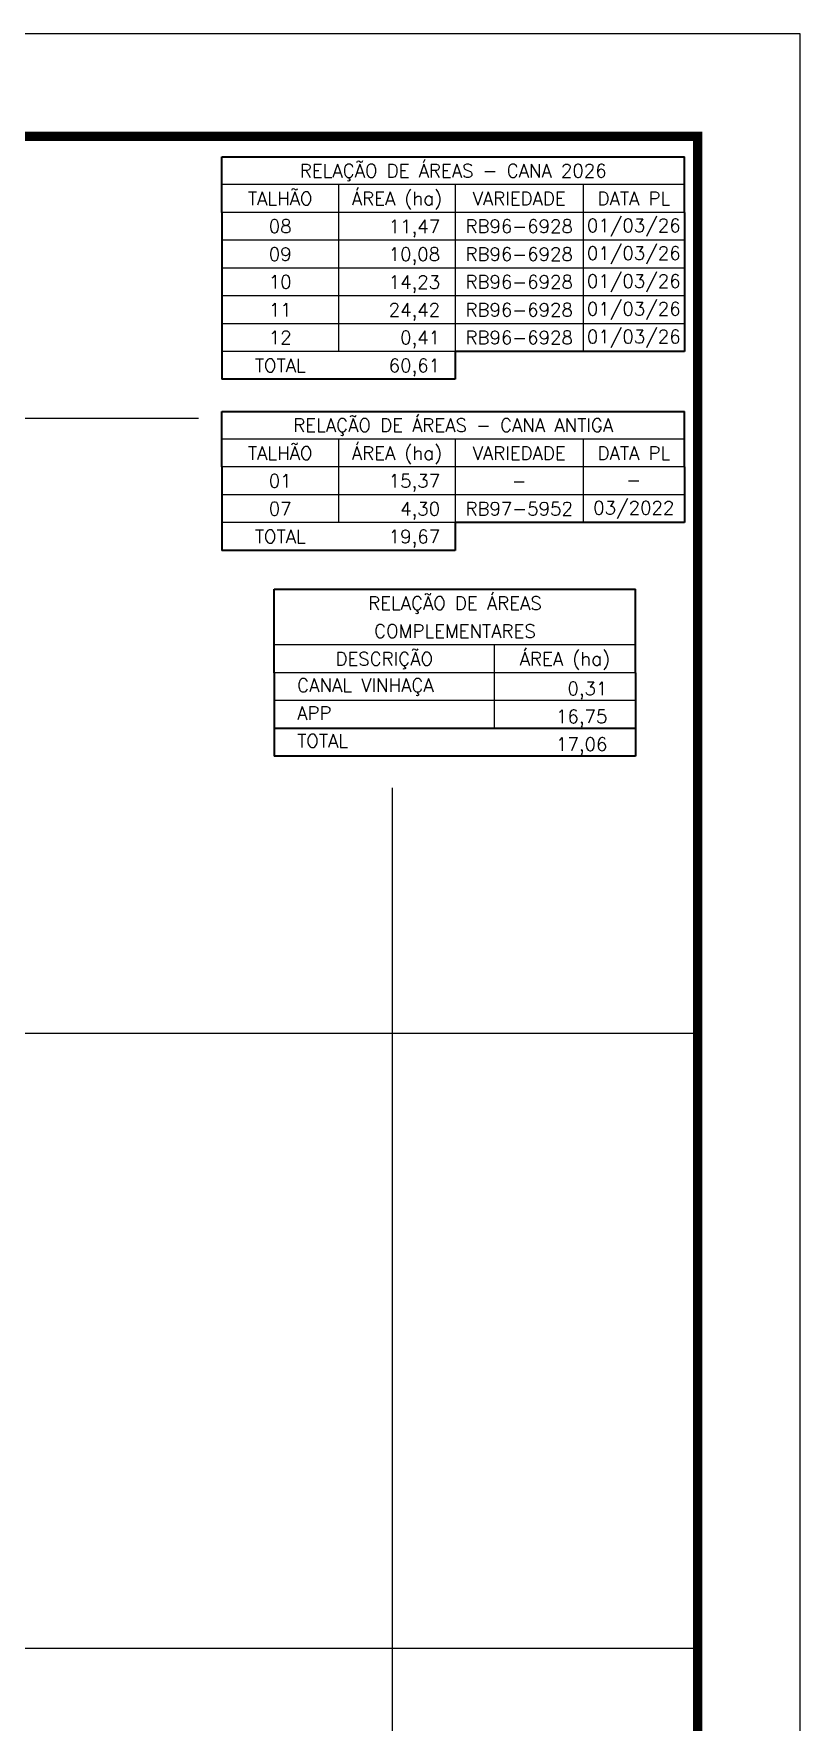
# Model space of a CAD drawing. Extents: x 738872 to 741497, y 7812506 to 7816219.
# Drawn here: x 740563 to 741497, y 7814160 to 7816219 of the extents above; entities that cross this region are included whole.
import ezdxf
from ezdxf.enums import TextEntityAlignment as Align

# ---------------------------------------------------------------- set-up
doc = ezdxf.new("R2010")
doc.units = 0
doc.linetypes.add('LIN0', pattern=[0])
for name, color, linetype in [('MARGEM', 5, 'Continuous'), ('QUADRO_DE_AREAS_CANA_2023', 7, 'Continuous'), ('QUADRO_DE_AREAS_CANA_ANTIGA', 7, 'Continuous'), ('QUADRO_DE_AREAS_COMPLEMENTARES', 7, 'Continuous')]:
    doc.layers.add(name, color=color, linetype=linetype)
doc.styles.add('Simplex', font='simplex.shx')

msp = doc.modelspace()

# ---------------------------------------------------------------- linework, layer by layer
at = {"color": 8}
for p, q in [((739720.3, 7815750), (740763.2, 7815750)), ((741000, 7812924.4), (741000, 7815299.1)), ((740422.9, 7815000), (741371.9, 7815000)), ((740424.4, 7814250), (741371.9, 7814250))]:
    msp.add_line(p, q, dxfattribs=at)
at = {"layer": 'MARGEM', "color": 174, "linetype": 'LIN0', "flags": 128}
msp.add_lwpolyline([(741496.9, 7812506.4), (741496.9, 7816218.9), (738871.9, 7816218.9), (738871.9, 7812506.4)], close=True, dxfattribs=at)
at = {"layer": 'MARGEM', "color": 174, "linetype": 'LIN0', "const_width": 11.4, "flags": 128}
msp.add_lwpolyline([(741371.9, 7812924.4), (741371.9, 7816093.9), (738996.9, 7816093.9), (738996.9, 7812924.4)], close=True, dxfattribs=at)
at = {"layer": 'QUADRO_DE_AREAS_CANA_2023', "color": 174, "linetype": 'ByBlock', "lineweight": 40}
for p, q in [((740791.8, 7816001), (740791.8, 7816068.9)), ((740791.8, 7816068.9), (741356, 7816068.9)), ((741356, 7816001), (741356, 7816068.9)), ((740791.8, 7816001), (740791.8, 7815797.5)), ((741356, 7816001), (741356, 7815831.4)), ((741076.4, 7815831.4), (741076.4, 7815797.5)), ((741356, 7815831.4), (741076.4, 7815831.4)), ((741076.4, 7815797.5), (740791.8, 7815797.5))]:
    msp.add_line(p, q, dxfattribs=at)
at = {"layer": 'QUADRO_DE_AREAS_CANA_2023', "linetype": 'Continuous'}
for p, q in [((741356, 7816035), (740791.8, 7816035)), ((740934.1, 7816035), (740934.1, 7815831.4)), ((741076.4, 7816035), (741076.4, 7815831.4)), ((741232.1, 7816035), (741232.1, 7815831.4)), ((741356, 7816001), (740791.8, 7816001)), ((741356, 7815967.1), (740791.8, 7815967.1)), ((741356, 7815933.2), (740791.8, 7815933.2)), ((741356, 7815899.3), (740791.8, 7815899.3)), ((741356, 7815865.3), (740791.8, 7815865.3)), ((741076.4, 7815831.4), (740791.8, 7815831.4))]:
    msp.add_line(p, q, dxfattribs=at)
at = {"layer": 'QUADRO_DE_AREAS_CANA_ANTIGA', "color": 174, "linetype": 'ByBlock', "lineweight": 40}
for p, q in [((740791.8, 7815690.6), (740791.8, 7815758.4)), ((740791.8, 7815758.4), (741356, 7815758.4)), ((741356, 7815690.6), (741356, 7815758.4)), ((740791.8, 7815690.6), (740791.8, 7815588.8)), ((741356, 7815690.6), (741356, 7815622.7)), ((741076.4, 7815622.7), (741076.4, 7815588.8)), ((741356, 7815622.7), (741076.4, 7815622.7)), ((741076.4, 7815588.8), (740791.8, 7815588.8))]:
    msp.add_line(p, q, dxfattribs=at)
at = {"layer": 'QUADRO_DE_AREAS_CANA_ANTIGA', "linetype": 'Continuous'}
for p, q in [((741356, 7815724.5), (740791.8, 7815724.5)), ((740934.1, 7815724.5), (740934.1, 7815622.7)), ((741076.4, 7815724.5), (741076.4, 7815622.7)), ((741232.1, 7815724.5), (741232.1, 7815622.7)), ((741356, 7815690.6), (740791.8, 7815690.6)), ((741356, 7815656.6), (740791.8, 7815656.6)), ((741076.4, 7815622.7), (740791.8, 7815622.7))]:
    msp.add_line(p, q, dxfattribs=at)
at = {"layer": 'QUADRO_DE_AREAS_COMPLEMENTARES', "color": 174, "linetype": 'ByBlock', "lineweight": 40}
for p, q in [((740855.8, 7815439.6), (740855.8, 7815541.4)), ((740855.8, 7815541.4), (741296.1, 7815541.4)), ((741296.1, 7815439.6), (741296.1, 7815541.4)), ((740855.8, 7815439.6), (740855.8, 7815337.8)), ((741296.1, 7815439.6), (741296.1, 7815337.8)), ((741296.1, 7815371.8), (740855.8, 7815371.8)), ((741296.1, 7815337.8), (740855.8, 7815337.8))]:
    msp.add_line(p, q, dxfattribs=at)
at = {"layer": 'QUADRO_DE_AREAS_COMPLEMENTARES', "linetype": 'Continuous'}
for p, q in [((741296.1, 7815473.6), (740855.8, 7815473.6)), ((741123.8, 7815473.6), (741123.8, 7815371.8)), ((741296.1, 7815439.6), (740855.8, 7815439.6)), ((741296.1, 7815405.7), (740855.8, 7815405.7))]:
    msp.add_line(p, q, dxfattribs=at)

# ---------------------------------------------------------------- texts
at = {"layer": 'QUADRO_DE_AREAS_CANA_2023', "linetype": 'Continuous', "style": 'Simplex'}
for s, p in [('RELAÇÃO DE ÁREAS - CANA 2026', (741073.9, 7816051.9)), ('TALHÃO', (740863, 7816018)), ('ÁREA (ha)', (741005.3, 7816018)), ('VARIEDADE', (741154.3, 7816018)), ('DATA PL', (741294.1, 7816018)), ('08', (740863, 7815984.1)), ('RB96-6928', (741154.3, 7815984.1)), ('01/03/26', (741294, 7815985.2)), ('01/03/26', (741294, 7815951.3)), ('09', (740863, 7815950.2)), ('RB96-6928', (741154.3, 7815950.2)), ('10', (740863, 7815916.2)), ('RB96-6928', (741154.3, 7815916.2)), ('01/03/26', (741294, 7815917.3)), ('11', (740863, 7815882.3)), ('RB96-6928', (741154.3, 7815882.3)), ('01/03/26', (741294, 7815883.4)), ('12', (740863, 7815848.4)), ('RB96-6928', (741154.3, 7815848.4)), ('01/03/26', (741294, 7815849.5)), ('TOTAL', (740863, 7815814.4))]:
    msp.add_text(s, height=16.25, dxfattribs=at).set_placement(p, align=Align.MIDDLE_CENTER)
for s, p in [('11,47', (741057.9, 7815975.9)), ('10,08', (741057.9, 7815941.9)), ('14,23', (741057.9, 7815908)), ('24,42', (741057.9, 7815874.1)), ('0,41', (741057.9, 7815840.2)), ('60,61', (741057.9, 7815806.2))]:
    msp.add_text(s, height=16.25, dxfattribs=at).set_placement(p, align=Align.RIGHT)
at = {"layer": 'QUADRO_DE_AREAS_CANA_ANTIGA', "linetype": 'Continuous', "style": 'Simplex'}
for s, height, p in [('RELAÇÃO DE ÁREAS - CANA ANTIGA', 16.25, (741073.9, 7815741.5)), ('TALHÃO', 16.25, (740863, 7815707.5)), ('ÁREA (ha)', 16.25, (741005.3, 7815707.5)), ('VARIEDADE', 16.25, (741154.3, 7815707.5)), ('DATA PL', 16.25, (741294.1, 7815707.5)), ('01', 16.25, (740863, 7815673.6)), ('-', 16.2, (741154.3, 7815673.6)), ('-', 16.2, (741294, 7815674.7)), ('03/2022', 16.25, (741294, 7815640.8)), ('07', 16.25, (740863, 7815639.7)), ('RB97-5952', 16.25, (741154.3, 7815639.7)), ('TOTAL', 16.25, (740863, 7815605.7))]:
    msp.add_text(s, height=height, dxfattribs=at).set_placement(p, align=Align.MIDDLE_CENTER)
for s, p in [('15,37', (741057.9, 7815665.4)), ('4,30', (741057.9, 7815631.5)), ('19,67', (741057.9, 7815597.5))]:
    msp.add_text(s, height=16.25, dxfattribs=at).set_placement(p, align=Align.RIGHT)
at = {"layer": 'QUADRO_DE_AREAS_COMPLEMENTARES', "linetype": 'Continuous', "style": 'Simplex'}
for s, p in [('RELAÇÃO DE ÁREAS', (741076, 7815524.4)), ('COMPLEMENTARES', (741076, 7815490.5)), ('DESCRIÇÃO', (740989.8, 7815456.6)), ('ÁREA (ha)', (741210, 7815456.6))]:
    msp.add_text(s, height=16.25, dxfattribs=at).set_placement(p, align=Align.MIDDLE_CENTER)
for s, p in [('CANAL VINHAÇA', (740883.6, 7815424.3)), ('APP', (740883.6, 7815390.4)), ('TOTAL', (740883.6, 7815356.5))]:
    msp.add_text(s, height=16.25, dxfattribs=at).set_placement(p, align=Align.MIDDLE_LEFT)
for s, p in [('0,31', (741261.9, 7815412.3)), ('16,75', (741261.9, 7815378.3)), ('17,06', (741261.9, 7815344.4))]:
    msp.add_text(s, height=16.25, dxfattribs=at).set_placement(p, align=Align.RIGHT)

doc.saveas('drawing.dxf')
